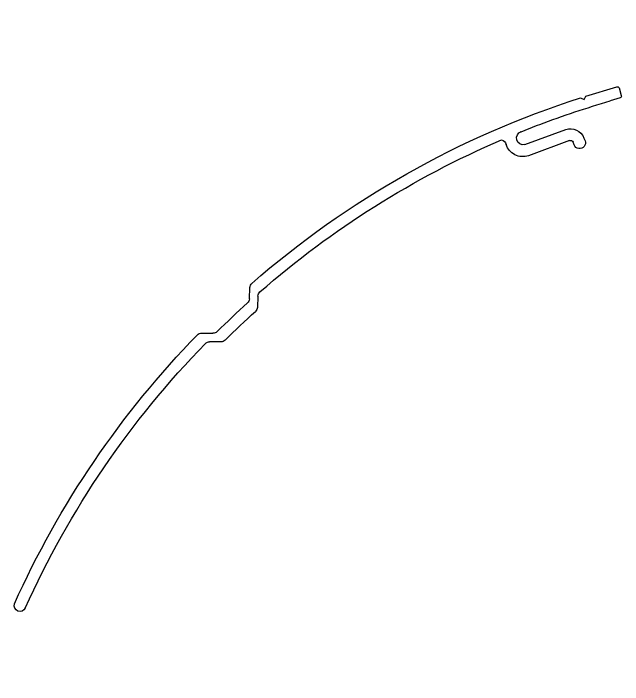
# Model space of a CAD drawing. Header units: millimetres. Extents: x 150937 to 394412, y 327166 to 584759.
# Drawn here: x 220708.5 to 220790.1, y 467313.6 to 467403.6 of the extents above; entities that cross this region are included whole.
import ezdxf

# ---------------------------------------------------------------- set-up
doc = ezdxf.new("R2010")
doc.units = ezdxf.units.MM

# ---------------------------------------------------------------- blocks, each defined once
blk = doc.blocks.new('A$C7437e431')
for p, q in [((40.483, 51.278), (40.292, 49.774)), ((41.267, 48.55), (41.465, 50.056)), ((35.036, 45.585), (33.527, 45.735)), ((34.499, 44.505), (36.012, 44.361)), ((9.406, 11.903), (6.639, 6.765)), ((8.034, 6.06), (10.816, 11.227)), ((8.533, 5.353), (8.192, 5.543)), ((1.823, 4.696), (0.021, 0.773)), ((2.341, 4.888), (1.823, 4.696)), ((2.159, 5.38), (2.341, 4.888)), ((7.431, 4.178), (7.772, 3.988)), ((1.41, 0.136), (2.027, 1.376)), ((0.137, 0.462), (1.099, 0.021))]:
    blk.add_line(p, q)
for centre, radius, start, end in [((114.714, -48.992), 125, 106.16552, 126.25252), ((80.024, 70.285), 0.788, 288.39644, 98.16695), ((114.714, -48.992), 123.432, 106.2022, 126.22114), ((41.258, 51.18), 0.781, 126.25252, 172.767), ((42.239, 49.955), 0.781, 126.22114, 172.52598), ((39.517, 49.872), 0.781, 307.25687, 352.767), ((114.714, -48.992), 123.432, 127.25687, 129.85455), ((114.714, -48.992), 121.869, 127.23937, 129.87205), ((40.492, 48.651), 0.781, 307.23937, 352.52598), ((114.714, -48.992), 125, 130.85891, 154.2162), ((33.45, 44.957), 0.781, 84.34442, 130.85891), ((35.113, 46.363), 0.781, 264.34442, 309.85455), ((114.714, -48.992), 123.432, 130.89028, 148.71201), ((34.425, 43.727), 0.781, 84.58544, 130.89028), ((36.086, 45.139), 0.781, 264.58544, 309.87205), ((9.936, 15.068), 0.704, 176.5717, 255.11602), ((8.724, 12.284), 2.344, 333.19066, 63.90082), ((114.714, -48.992), 123.432, 149.98855, 151.2961), ((8.572, 12.236), 0.898, 338.24943, 154.53171), ((114.714, -48.992), 123.432, 151.2961, 155.91661), ((8.382, 5.884), 1.953, 153.19066, 240.85287), ((8.382, 5.884), 0.391, 153.19066, 240.85287), ((8.153, 4.67), 0.781, 240.85287, 60.85287), ((0.234, 0.675), 0.234, 155.33713, 245.39929), ((1.197, 0.234), 0.234, 245.39929, 335.16402)]:
    blk.add_arc(centre, radius, start, end)

msp = doc.modelspace()

# ---------------------------------------------------------------- block references
at = {"xscale": -1, "rotation": 81.97620608354138}
msp.add_blockref('A$C7437e431', (220790.118, 467393.636), dxfattribs=at)

doc.saveas('drawing.dxf')
